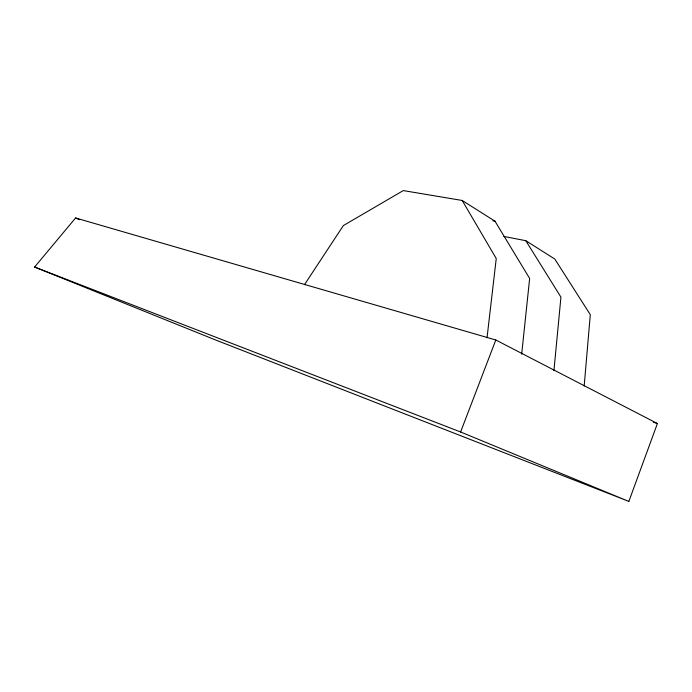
<?xml version="1.0" encoding="UTF-8"?>
<svg xmlns="http://www.w3.org/2000/svg" width="692" height="692" viewBox="0 0 692 692"><rect width="100%" height="100%" fill="white"/><g stroke="black" fill="none" stroke-linecap="round" stroke-linejoin="round"><path stroke-width="1.04" d="M584.178 386.032L590.302 314.67L554.802 259.042L525.799 240.695L503.897 236.439M553.937 370.661L560.935 297.145L525.799 240.695M521.673 354.243L529.648 278.469L494.988 221.198L462.195 200.464L403.289 190.585L343.362 225.566L304.463 284.689M487.038 337.739L496.251 258.531L462.195 200.464M628.846 501.415L657.4 423.53L495.809 339.997L75.584 217.971L34.6 267.043L214.399 339.504L628.846 501.415L460.604 431.981L34.6 267.043M460.604 431.981L495.809 339.997M492.894 220.817L494.988 221.198M653.283 422.215L657.4 423.53M75.584 217.971L79.554 219.675"/></g></svg>
